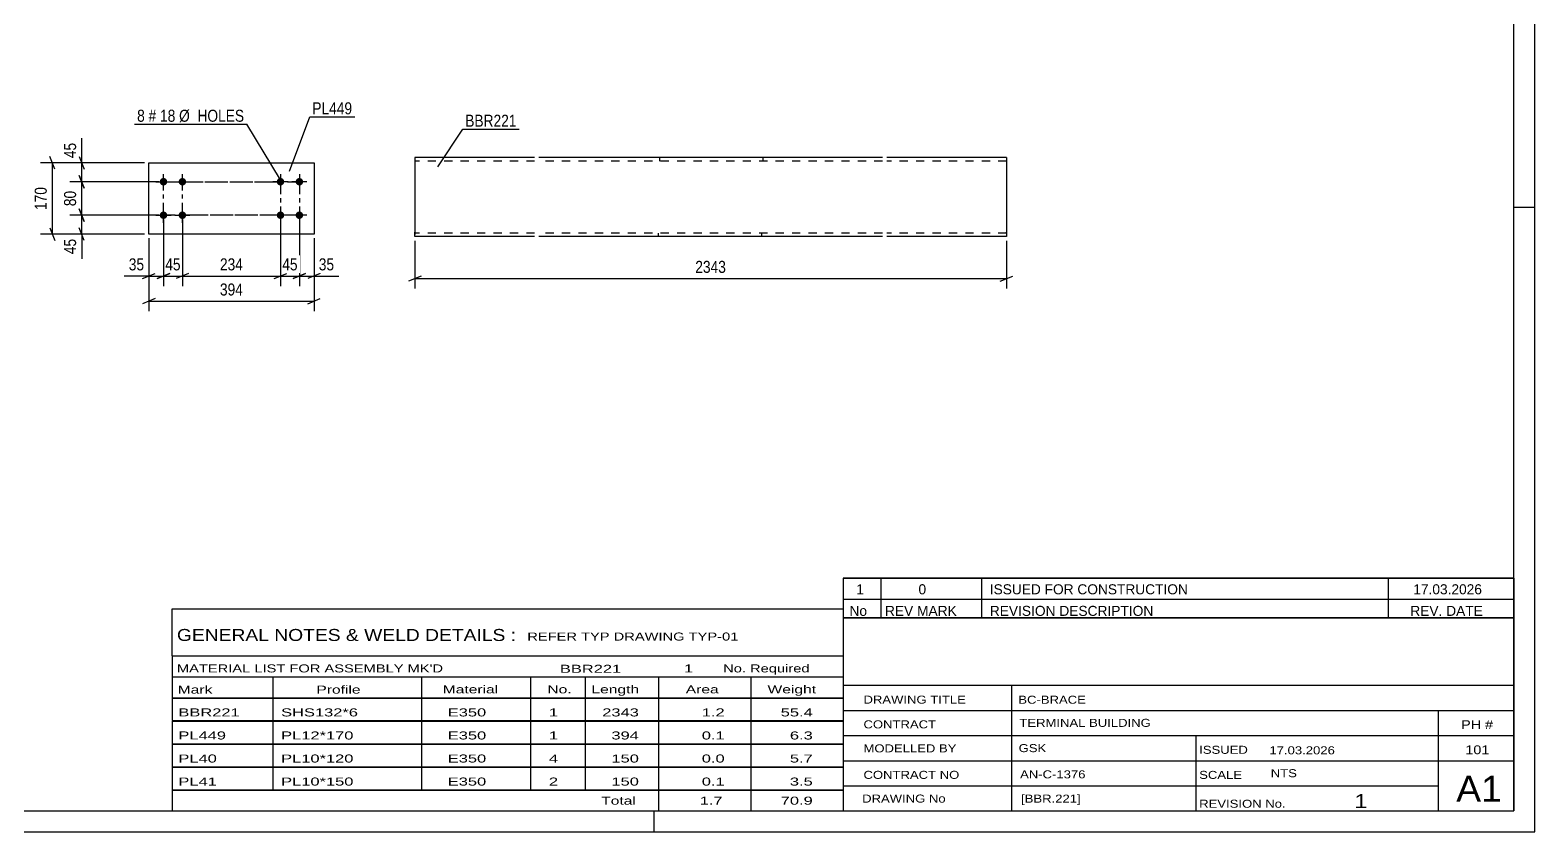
# Model space of a CAD drawing. Header units: millimetres. Extents: x 0 to 594, y 0 to 420.
# Drawn here: x 235.1 to 594, y 0 to 191.3 of the extents above; entities that cross this region are included whole.
import ezdxf

# ---------------------------------------------------------------- set-up
doc = ezdxf.new("R2010")
doc.units = ezdxf.units.MM
doc.linetypes.add('DXK_LINE_DOT2', pattern=[3.9198, 1.9599, -1.9599])
doc.linetypes.add('DXK_LINE_DOT3', pattern=[5.9187, 2.979, -0.9799, 0.9799, -0.9799])
doc.styles.add('Arial Narrow', font='ARIALN.TTF', dxfattribs={"height": 0.2})

# ---------------------------------------------------------------- blocks, each defined once
blk = doc.blocks.new('Unknown-581589972-1129')
at = {"color": 5, "linetype": 'Continuous'}
for p, q in [((594, 0), (594, 420)), ((589, 5), (589, 415)), ((594, 149), (589, 149)), ((5, 5), (589, 5)), ((384, 0), (384, 5)), ((0, 0), (594, 0))]:
    blk.add_line(p, q, dxfattribs=at)
blk = doc.blocks.new('Part-581589972-4136 - 4135')
at = {"color": 2, "linetype": 'Continuous'}
for p, q in [((263.45, 159.64), (302.85, 159.64)), ((263.45, 142.64), (263.45, 159.64)), ((302.85, 159.64), (302.85, 142.64)), ((302.85, 142.64), (263.45, 142.64))]:
    blk.add_line(p, q, dxfattribs=at)
blk = doc.blocks.new('Bolt-581589972-4137 - 4135')
at = {"linetype": 'Continuous'}
for points in [[(294.85, 154.24, -1), (294.85, 156.04, -1)], [(299.35, 154.24, -1), (299.35, 156.04, -1)], [(294.85, 146.24, -1), (294.85, 148.04, -1)], [(299.35, 146.24, -1), (299.35, 148.04, -1)]]:
    blk.add_hatch(color=1, dxfattribs=at).paths.add_polyline_path(points)
at = {"color": 1, "linetype": 'Continuous'}
for p, q in [((296.65, 155.14), (293.05, 155.14)), ((294.85, 156.94), (294.85, 153.34)), ((301.15, 155.14), (297.55, 155.14)), ((299.35, 156.94), (299.35, 153.34)), ((296.65, 147.14), (293.05, 147.14)), ((294.85, 148.94), (294.85, 145.34)), ((301.15, 147.14), (297.55, 147.14)), ((299.35, 148.94), (299.35, 145.34))]:
    blk.add_line(p, q, dxfattribs=at)
blk = doc.blocks.new('Bolt-581589972-4138 - 4135')
at = {"linetype": 'Continuous'}
for points in [[(266.95, 156.04, -1), (266.95, 154.24, -1)], [(271.45, 156.04, -1), (271.45, 154.24, -1)], [(266.95, 148.04, -1), (266.95, 146.24, -1)], [(271.45, 148.04, -1), (271.45, 146.24, -1)]]:
    blk.add_hatch(color=1, dxfattribs=at).paths.add_polyline_path(points)
at = {"color": 1, "linetype": 'Continuous'}
for p, q in [((265.15, 155.14), (268.75, 155.14)), ((266.95, 153.34), (266.95, 156.94)), ((269.65, 155.14), (273.25, 155.14)), ((271.45, 153.34), (271.45, 156.94)), ((265.15, 147.14), (268.75, 147.14)), ((266.95, 145.34), (266.95, 148.94)), ((269.65, 147.14), (273.25, 147.14)), ((271.45, 145.34), (271.45, 148.94))]:
    blk.add_line(p, q, dxfattribs=at)
blk = doc.blocks.new('Part-581589972-2433 - 2427')
at = {"color": 2, "linetype": 'Continuous'}
for p, q in [((355.44, 160.9), (326.87, 160.9)), ((326.87, 160.9), (326.87, 159.18)), ((326.87, 159.18), (326.87, 143.1)), ((438.41, 160.9), (356.44, 160.9)), ((467.98, 160.9), (439.41, 160.9)), ((467.98, 160.9), (467.98, 160.77)), ((467.98, 160.77), (467.98, 159.18)), ((467.98, 159.18), (467.98, 142.04)), ((326.87, 142.17), (326.87, 143.1)), ((326.87, 142.04), (326.87, 142.17)), ((355.44, 142.04), (326.87, 142.04)), ((438.41, 142.04), (356.44, 142.04)), ((467.98, 142.04), (439.41, 142.04))]:
    blk.add_line(p, q, dxfattribs=at)
at = {"color": 7, "linetype": 'DXK_LINE_DOT2'}
for p, q in [((355.44, 160.04), (326.87, 160.04)), ((438.41, 160.04), (356.44, 160.04)), ((385.25, 160.9), (385.25, 160.04)), ((409.84, 160.9), (409.84, 160.04)), ((467.98, 160.04), (439.41, 160.04)), ((467.98, 160.39), (467.98, 159.18)), ((326.87, 143.1), (326.87, 142.54)), ((326.87, 142.9), (326.87, 142.96)), ((355.44, 142.9), (326.87, 142.9)), ((438.41, 142.9), (356.44, 142.9)), ((385.01, 142.04), (385.01, 142.9)), ((409.6, 142.04), (409.6, 142.9)), ((467.98, 142.9), (439.41, 142.9)), ((467.98, 142.96), (467.98, 143.1)), ((467.98, 142.9), (467.98, 142.96)), ((467.98, 142.9), (467.98, 142.96))]:
    blk.add_line(p, q, dxfattribs=at)
blk = doc.blocks.new('Rectangle-581589972-4341 - 4135')
at = {"color": 1, "linetype": 'DXK_LINE_DOT3'}
blk.add_lwpolyline([(266.95, 155.14), (299.35, 155.14), (299.35, 147.14), (266.95, 147.14), (266.95, 155.14)], close=True, dxfattribs=at)
blk = doc.blocks.new('Rectangle-581589972-4351 - 4135')
at = {"color": 1, "linetype": 'DXK_LINE_DOT3'}
blk.add_lwpolyline([(271.45, 155.14), (294.85, 155.14), (294.85, 147.14), (271.45, 147.14), (271.45, 155.14)], close=True, dxfattribs=at)
blk = doc.blocks.new('StraightDimension-581589972-4146 - 4135')
at = {"color": 7, "linetype": 'Continuous'}
for p, q in [((299.35, 146.14), (299.35, 130.24)), ((302.85, 141.64), (302.85, 130.24)), ((297.85, 132.04), (300.85, 133.24)), ((304.35, 133.24), (301.35, 132.04)), ((299.35, 132.64), (302.85, 132.64))]:
    blk.add_line(p, q, dxfattribs=at)
at = {"color": 0}
blk.add_wipeout([(308.23, 133.39), (308.23, 137.59), (303.38, 137.59), (303.38, 133.39)], dxfattribs=at)
at = {"color": 7, "linetype": 'Continuous'}
blk.add_line((302.85, 132.64), (308.76, 132.64), dxfattribs=at)
blk.add_line((302.85, 132.64), (308.76, 132.64), dxfattribs=at)
at = {"color": 3, "style": 'Arial Narrow'}
blk.add_text('35', height=2.863, dxfattribs=at).set_placement((303.98, 133.99))
blk = doc.blocks.new('StraightDimension-581589972-4149 - 4135')
at = {"color": 7, "linetype": 'Continuous'}
for p, q in [((266.95, 146.14), (266.95, 130.24)), ((271.45, 146.14), (271.45, 130.24)), ((265.45, 132.04), (268.45, 133.24)), ((272.95, 133.24), (269.95, 132.04)), ((266.95, 132.64), (271.45, 132.64))]:
    blk.add_line(p, q, dxfattribs=at)
at = {"color": 0}
blk.add_wipeout([(271.63, 133.39), (271.63, 137.59), (266.77, 137.59), (266.77, 133.39)], dxfattribs=at)
at = {"color": 3, "style": 'Arial Narrow'}
blk.add_text('45', height=2.863, dxfattribs=at).set_placement((267.37, 133.99))
blk = doc.blocks.new('StraightDimension-581589972-4147 - 4135')
at = {"color": 7, "linetype": 'Continuous'}
for p, q in [((294.85, 146.14), (294.85, 130.24)), ((299.35, 146.14), (299.35, 130.24)), ((293.35, 132.04), (296.35, 133.24)), ((300.85, 133.24), (297.85, 132.04)), ((294.85, 132.64), (299.35, 132.64))]:
    blk.add_line(p, q, dxfattribs=at)
at = {"color": 0}
blk.add_wipeout([(299.53, 133.39), (299.53, 137.59), (294.67, 137.59), (294.67, 133.39)], dxfattribs=at)
at = {"color": 3, "style": 'Arial Narrow'}
blk.add_text('45', height=2.863, dxfattribs=at).set_placement((295.27, 133.99))
blk = doc.blocks.new('StraightDimension-581589972-4148 - 4135')
at = {"color": 7, "linetype": 'Continuous'}
for p, q in [((271.45, 146.14), (271.45, 130.24)), ((294.85, 146.14), (294.85, 130.24)), ((272.95, 133.24), (269.95, 132.04)), ((293.35, 132.04), (296.35, 133.24)), ((271.45, 132.64), (294.85, 132.64))]:
    blk.add_line(p, q, dxfattribs=at)
at = {"color": 0}
blk.add_wipeout([(286.49, 133.39), (286.49, 137.59), (279.81, 137.59), (279.81, 133.39)], dxfattribs=at)
at = {"color": 3, "style": 'Arial Narrow'}
blk.add_text('234', height=2.863, dxfattribs=at).set_placement((280.41, 133.99))
blk = doc.blocks.new('StraightDimension-581589972-4150 - 4135')
at = {"color": 7, "linetype": 'Continuous'}
for p, q in [((266.95, 146.14), (266.95, 130.24)), ((263.45, 141.64), (263.45, 130.24)), ((261.95, 132.04), (264.95, 133.24)), ((268.45, 133.24), (265.45, 132.04)), ((263.45, 132.64), (266.95, 132.64))]:
    blk.add_line(p, q, dxfattribs=at)
at = {"color": 0}
blk.add_wipeout([(262.93, 133.39), (262.93, 137.59), (258.07, 137.59), (258.07, 133.39)], dxfattribs=at)
at = {"color": 7, "linetype": 'Continuous'}
blk.add_line((263.45, 132.64), (257.54, 132.64), dxfattribs=at)
blk.add_line((263.45, 132.64), (257.54, 132.64), dxfattribs=at)
at = {"color": 3, "style": 'Arial Narrow'}
blk.add_text('35', height=2.863, dxfattribs=at).set_placement((258.67, 133.99))
blk = doc.blocks.new('StraightDimension-581589972-4166 - 4135')
at = {"color": 7, "linetype": 'Continuous'}
for p, q in [((263.45, 141.64), (263.45, 124.24)), ((302.85, 141.64), (302.85, 124.24)), ((264.95, 127.24), (261.95, 126.04)), ((263.45, 126.64), (302.85, 126.64)), ((301.35, 126.04), (304.35, 127.24))]:
    blk.add_line(p, q, dxfattribs=at)
at = {"color": 0}
blk.add_wipeout([(286.49, 127.39), (286.49, 131.59), (279.81, 131.59), (279.81, 127.39)], dxfattribs=at)
at = {"color": 3, "style": 'Arial Narrow'}
blk.add_text('394', height=2.863, dxfattribs=at).set_placement((280.41, 127.99))
blk = doc.blocks.new('StraightDimension-581589972-4170 - 4135')
at = {"color": 7, "linetype": 'Continuous'}
for p, q in [((262.45, 159.64), (244.6, 159.64)), ((246.85, 161.14), (248.05, 158.14)), ((247.45, 155.14), (247.45, 159.64)), ((265.95, 155.14), (244.6, 155.14)), ((248.05, 153.64), (246.85, 156.64))]:
    blk.add_line(p, q, dxfattribs=at)
at = {"color": 0}
blk.add_wipeout([(246.7, 165.02), (242.5, 165.02), (242.5, 160.16), (246.7, 160.16)], dxfattribs=at)
at = {"color": 7, "linetype": 'Continuous'}
blk.add_line((247.45, 159.64), (247.45, 165.54), dxfattribs=at)
blk.add_line((247.45, 159.64), (247.45, 165.54), dxfattribs=at)
at = {"color": 3, "style": 'Arial Narrow'}
blk.add_text('45', height=2.863, rotation=90.0002, dxfattribs=at).set_placement((246.1, 160.76))
blk = doc.blocks.new('StraightDimension-581589972-4171 - 4135')
at = {"color": 7, "linetype": 'Continuous'}
for p, q in [((265.95, 155.14), (244.6, 155.14)), ((246.85, 156.64), (248.05, 153.64)), ((247.45, 147.14), (247.45, 155.14)), ((265.95, 147.14), (244.6, 147.14)), ((248.05, 145.64), (246.85, 148.64))]:
    blk.add_line(p, q, dxfattribs=at)
at = {"color": 0}
blk.add_wipeout([(246.7, 153.56), (242.5, 153.56), (242.5, 148.71), (246.7, 148.71)], dxfattribs=at)
at = {"color": 3, "style": 'Arial Narrow'}
blk.add_text('80', height=2.863, rotation=90.0002, dxfattribs=at).set_placement((246.1, 149.31))
blk = doc.blocks.new('StraightDimension-581589972-4172 - 4135')
at = {"color": 7, "linetype": 'Continuous'}
for p, q in [((265.95, 147.14), (244.6, 147.14)), ((246.85, 148.64), (248.05, 145.64)), ((247.45, 142.64), (247.45, 147.14)), ((248.05, 141.14), (246.85, 144.14)), ((262.45, 142.64), (244.6, 142.64))]:
    blk.add_line(p, q, dxfattribs=at)
at = {"color": 0}
blk.add_wipeout([(246.7, 142.11), (242.5, 142.11), (242.5, 137.25), (246.7, 137.25)], dxfattribs=at)
at = {"color": 7, "linetype": 'Continuous'}
blk.add_line((247.45, 142.64), (247.45, 136.73), dxfattribs=at)
blk.add_line((247.45, 142.64), (247.45, 136.73), dxfattribs=at)
at = {"color": 3, "style": 'Arial Narrow'}
blk.add_text('45', height=2.863, rotation=90.0002, dxfattribs=at).set_placement((246.1, 137.85))
blk = doc.blocks.new('StraightDimension-581589972-4186 - 4135')
at = {"color": 7, "linetype": 'Continuous'}
for p, q in [((262.45, 159.64), (237.6, 159.64)), ((241.05, 158.14), (239.85, 161.14)), ((240.45, 142.64), (240.45, 159.64)), ((239.85, 144.14), (241.05, 141.14)), ((262.45, 142.64), (237.6, 142.64))]:
    blk.add_line(p, q, dxfattribs=at)
at = {"color": 0}
blk.add_wipeout([(239.7, 154.48), (235.5, 154.48), (235.5, 147.79), (239.7, 147.79)], dxfattribs=at)
at = {"color": 3, "style": 'Arial Narrow'}
blk.add_text('170', height=2.863, rotation=90.0002, dxfattribs=at).set_placement((239.1, 148.39))
blk = doc.blocks.new('StraightDimension-581589972-2440 - 2427')
at = {"color": 7, "linetype": 'Continuous'}
for p, q in [((326.87, 141.04), (326.87, 129.64)), ((467.98, 141.04), (467.98, 129.64)), ((328.37, 132.64), (325.37, 131.44)), ((326.87, 132.04), (467.98, 132.04)), ((466.48, 131.44), (469.48, 132.64))]:
    blk.add_line(p, q, dxfattribs=at)
at = {"color": 0}
blk.add_wipeout([(401.68, 132.79), (401.68, 136.99), (393.17, 136.99), (393.17, 132.79)], dxfattribs=at)
at = {"color": 3, "style": 'Arial Narrow'}
blk.add_text('2343', height=2.863, dxfattribs=at).set_placement((393.77, 133.39))
blk = doc.blocks.new('Unknown-581589972-4446')
at = {"color": 7, "linetype": 'Continuous'}
for p, q in [((269, 53.25), (429, 53.25)), ((269, 42), (269, 53.25)), ((429, 53.25), (429, 42)), ((269, 42), (429, 42)), ((269, 42), (269, 37)), ((429, 42), (429, 37)), ((269, 37), (429, 37)), ((269, 37), (269, 32)), ((293, 37), (293, 32)), ((328.5, 37), (328.5, 32)), ((354.5, 37), (354.5, 32)), ((367.5, 37), (367.5, 32)), ((385, 37), (385, 32)), ((407, 37), (407, 32)), ((429, 37), (429, 32)), ((269, 32), (429, 32)), ((269, 31.95), (269, 26.55)), ((269, 31.95), (429, 31.95)), ((293, 32), (293, 26.5)), ((328.5, 32), (328.5, 26.5)), ((354.5, 32), (354.5, 26.5)), ((367.5, 32), (367.5, 26.5)), ((385, 32), (385, 26.5)), ((407, 32), (407, 26.5)), ((429, 31.95), (429, 26.55)), ((269, 26.55), (429, 26.55)), ((269, 26.45), (269, 21.05)), ((269, 26.45), (429, 26.45)), ((293, 26.5), (293, 21)), ((328.5, 26.5), (328.5, 21)), ((354.5, 26.5), (354.5, 21)), ((367.5, 26.5), (367.5, 21)), ((385, 26.5), (385, 21)), ((407, 26.5), (407, 21)), ((429, 26.45), (429, 21.05)), ((269, 21.05), (429, 21.05)), ((269, 20.95), (269, 15.55)), ((269, 20.95), (429, 20.95)), ((293, 21), (293, 15.5)), ((328.5, 21), (328.5, 15.5)), ((354.5, 21), (354.5, 15.5)), ((367.5, 21), (367.5, 15.5)), ((385, 21), (385, 15.5)), ((407, 21), (407, 15.5)), ((429, 20.95), (429, 15.55)), ((269, 15.55), (429, 15.55)), ((269, 15.45), (269, 10.05)), ((269, 15.45), (429, 15.45)), ((293, 15.5), (293, 10)), ((328.5, 15.5), (328.5, 10)), ((354.5, 15.5), (354.5, 10)), ((367.5, 15.5), (367.5, 10)), ((385, 15.5), (385, 10)), ((407, 15.5), (407, 10)), ((429, 15.45), (429, 10.05)), ((269, 10.05), (429, 10.05)), ((269, 10), (429, 10)), ((269, 10), (269, 5)), ((385, 10), (385, 5)), ((407, 10), (407, 5)), ((429, 10), (429, 5)), ((269, 5), (429, 5))]:
    blk.add_line(p, q, dxfattribs=at)
at = {"color": 7, "style": 'Arial Narrow'}
for s, height, width, p in [('GENERAL NOTES & WELD DETAILS :', 2.8633, 1.4, (270.15, 45.56)), ('REFER TYP DRAWING TYP-01', 1.9089, 1.6, (353.7, 45.66)), ("MATERIAL LIST FOR ASSEMBLY MK'D", 1.9089, 1.6, (270.15, 38.06)), ('BBR221', 1.909, 1.794707, (361.48, 37.97)), ('1', 1.91, 1.794707, (391.08, 38.06)), ('No. Required', 1.9089, 1.6, (400.41, 38.06)), ('Mark', 1.909, 1.7, (270.34, 33)), ('Profile', 1.909, 1.7, (303.41, 33)), ('Material', 1.909, 1.7, (333.54, 33.06)), ('No.', 1.909, 1.7, (358.5, 33.06)), ('Length', 1.909, 1.7, (369, 33.06)), ('Area', 1.909, 1.7, (391.5, 33.06)), ('Weight', 1.909, 1.7, (411, 33.06))]:
    blk.add_text(s, height=height, dxfattribs=dict(at, width=width)).set_placement(p)
at = {"color": 7, "linetype": 'Continuous', "style": 'Arial Narrow'}
for s, height, width, p in [('BBR221', 1.909, 1.794707, (270.5, 27.56)), ('SHS132*6', 1.909, 1.794707, (295, 27.56)), ('E350', 1.909, 1.794707, (334.74, 27.56)), ('1', 1.91, 1.794707, (358.86, 27.56)), ('2343', 1.909, 1.794707, (371.58, 27.56)), ('1.2', 1.909, 1.794707, (395.32, 27.56)), ('55.4', 1.909, 1.794707, (414.14, 27.56)), ('PL449', 1.909, 1.794707, (270.5, 22.06)), ('PL12*170', 1.909, 1.794707, (295, 22.06)), ('E350', 1.909, 1.794707, (334.74, 22.06)), ('1', 1.91, 1.794707, (358.86, 22.06)), ('394', 1.909, 1.794707, (373.77, 22.06)), ('0.1', 1.909, 1.794707, (395.32, 22.06)), ('6.3', 1.909, 1.794707, (416.33, 22.06)), ('PL40', 1.909, 1.794707, (270.5, 16.56)), ('PL10*120', 1.909, 1.794707, (295, 16.56)), ('E350', 1.909, 1.794707, (334.74, 16.56)), ('4', 1.91, 1.794707, (358.86, 16.56)), ('150', 1.909, 1.794707, (373.77, 16.56)), ('0.0', 1.909, 1.794707, (395.32, 16.56)), ('5.7', 1.909, 1.794707, (416.33, 16.56)), ('PL41', 1.909, 1.794707, (270.5, 11.06)), ('PL10*150', 1.909, 1.794707, (295, 11.06)), ('E350', 1.909, 1.794707, (334.74, 11.06)), ('2', 1.91, 1.794707, (358.86, 11.06)), ('150', 1.909, 1.794707, (373.77, 11.06)), ('0.1', 1.909, 1.794707, (395.32, 11.06)), ('3.5', 1.909, 1.794707, (416.33, 11.06)), ('Total', 1.909, 1.7, (371.33, 6.5)), ('1.7', 1.909, 1.794707, (394.83, 6.5)), ('70.9', 1.909, 1.794707, (414.14, 6.5))]:
    blk.add_text(s, height=height, dxfattribs=dict(at, width=width)).set_placement(p)
blk = doc.blocks.new('Unknown-581589972-4444')
at = {"color": 7, "linetype": 'Continuous'}
for p, q in [((429, 51.05), (429, 5)), ((429, 51.05), (589, 51.05)), ((589, 51), (589, 5)), ((429, 35), (589, 35)), ((469.14, 35), (469.14, 5)), ((429, 29), (589, 29)), ((571, 5.05), (571, 29.05)), ((429, 23), (589, 23)), ((513.14, 23), (513.14, 5)), ((429, 17), (589, 17)), ((429, 11), (571, 11)), ((429, 5), (589, 5))]:
    blk.add_line(p, q, dxfattribs=at)
at = {"color": 7, "style": 'Arial Narrow'}
for s, height, width, p in [('DRAWING TITLE', 1.9089, 1.425378, (433.88, 30.61)), ('BC-BRACE', 1.909, 1.425378, (470.81, 30.59)), ('CONTRACT', 1.909, 1.425378, (433.88, 24.71)), ('TERMINAL BUILDING', 1.9089, 1.425378, (471.06, 25.07)), ('MODELLED BY', 1.9089, 1.425378, (433.88, 18.98)), ('GSK', 1.909, 1.425378, (470.88, 19.04)), ('ISSUED', 1.909, 1.425378, (513.94, 18.64)), ('17.03.2026', 1.909, 1.425378, (530.69, 18.52)), ('CONTRACT NO', 1.9089, 1.425378, (433.88, 12.66)), ('AN-C-1376', 1.909, 1.425378, (471.23, 12.78)), ('SCALE', 1.909, 1.425378, (513.94, 12.65)), ('A1', 6.204, 1.25, (575.24, 7.2)), ('DRAWING No', 1.909, 1.425378, (433.56, 7)), ('[BBR.221]', 1.909, 1.425378, (471.46, 6.99)), ('REVISION No.', 1.9089, 1.425378, (513.94, 5.77)), ('1', 3.34, 1.5, (550.91, 5.68))]:
    blk.add_text(s, height=height, dxfattribs=dict(at, width=width)).set_placement(p)
at = {"color": 7, "linetype": 'Continuous', "style": 'Arial Narrow'}
for s, height, width, p in [('PH #', 2.1, 1.42538, (576.4, 24.55)), ('101', 2.1, 1.42538, (577.41, 18.55)), ('NTS', 1.909, 1.425378, (531, 13.05))]:
    blk.add_text(s, height=height, dxfattribs=dict(at, width=width)).set_placement(p)
blk = doc.blocks.new('Unknown-581589972-4445')
at = {"color": 7, "linetype": 'Continuous'}
for p, q in [((429, 60.55), (589, 60.55)), ((589, 60.55), (429, 60.55)), ((429, 60.55), (429, 55.55)), ((438, 60.55), (438, 55.55)), ((462, 60.55), (462, 55.55)), ((559, 60.55), (559, 55.55)), ((589, 60.55), (589, 55.55)), ((429, 55.55), (589, 55.55)), ((429, 55.55), (429, 51.05)), ((429, 55.55), (589, 55.55)), ((438, 55.55), (438, 51.05)), ((462, 55.55), (462, 51.05)), ((559, 55.55), (559, 51.05)), ((589, 55.55), (589, 51.05)), ((589, 51.05), (429, 51.05))]:
    blk.add_line(p, q, dxfattribs=at)
at = {"color": 7, "linetype": 'Continuous', "style": 'Arial Narrow'}
for s, height, width, p in [('1', 2.39, 1.196471, (432.16, 56.7)), ('0', 2.39, 1.196471, (447, 56.7)), ('ISSUED FOR CONSTRUCTION', 2.3861, 1.196471, (464, 56.7)), ('17.03.2026', 2.386, 1.196471, (565, 56.7)), ('No', 2.386, 1.2, (430.54, 51.55)), ('REV MARK', 2.386, 1.2, (439, 51.55)), ('REVISION DESCRIPTION', 2.3861, 1.2, (464, 51.55)), ('REV. DATE', 2.386, 1.2, (564.28, 51.55))]:
    blk.add_text(s, height=height, dxfattribs=dict(at, width=width)).set_placement(p)
blk = doc.blocks.new('MarkSet-581589972-4264 - 4135')
at = {"color": 0}
blk.add_wipeout([(262.49, 169.45), (262.49, 172.45), (260.66, 172.45), (260.66, 169.45)], dxfattribs=at)
blk.add_wipeout([(262.49, 169.45), (262.49, 172.45), (260.66, 172.45), (260.66, 169.45)], dxfattribs=at)
blk.add_wipeout([(265.22, 169.45), (265.22, 172.45), (263.39, 172.45), (263.39, 169.45)], dxfattribs=at)
blk.add_wipeout([(265.22, 169.45), (265.22, 172.45), (263.39, 172.45), (263.39, 169.45)], dxfattribs=at)
at = {"color": 3, "style": 'Arial Narrow'}
blk.add_text('8', height=2.86, dxfattribs=at).set_placement((260.66, 169.45))
at = {"color": 0}
blk.add_wipeout([(269.77, 169.45), (269.77, 172.45), (266.12, 172.45), (266.12, 169.45)], dxfattribs=at)
blk.add_wipeout([(269.77, 169.45), (269.77, 172.45), (266.12, 172.45), (266.12, 169.45)], dxfattribs=at)
at = {"color": 3, "style": 'Arial Narrow'}
blk.add_text('#', height=2.86, dxfattribs=at).set_placement((263.39, 169.45))
at = {"color": 0}
blk.add_wipeout([(286.2, 169.45), (286.2, 172.45), (270.67, 172.45), (270.67, 169.45)], dxfattribs=at)
blk.add_wipeout([(286.2, 169.45), (286.2, 172.45), (270.67, 172.45), (270.67, 169.45)], dxfattribs=at)
at = {"color": 7, "linetype": 'Continuous'}
for p in [(260.06, 168.85), (294.82, 155.57)]:
    blk.add_line(p, (286.8, 168.85), dxfattribs=at)
at = {"color": 3, "style": 'Arial Narrow'}
for s, p in [('18', (266.12, 169.45)), ('Ø  HOLES', (270.67, 169.45))]:
    blk.add_text(s, height=2.863, dxfattribs=at).set_placement(p)
blk = doc.blocks.new('Mark-581589972-4189 - 4135')
at = {"color": 0}
blk.add_wipeout([(311.94, 171.22), (311.94, 174.22), (302.44, 174.22), (302.44, 171.22)], dxfattribs=at)
blk.add_wipeout([(311.94, 171.22), (311.94, 174.22), (302.44, 174.22), (302.44, 171.22)], dxfattribs=at)
at = {"color": 30, "linetype": 'Continuous'}
for p, q in [((296.99, 157.65), (301.84, 170.62)), ((301.84, 170.62), (312.54, 170.62))]:
    blk.add_line(p, q, dxfattribs=at)
at = {"color": 3, "style": 'Arial Narrow'}
blk.add_text('PL449', height=2.863, dxfattribs=at).set_placement((302.44, 171.22))
blk = doc.blocks.new('Mark-581589972-2429 - 2427')
at = {"color": 0}
blk.add_wipeout([(351.15, 168.26), (351.15, 171.26), (338.91, 171.26), (338.91, 168.26)], dxfattribs=at)
blk.add_wipeout([(351.15, 168.26), (351.15, 171.26), (338.91, 171.26), (338.91, 168.26)], dxfattribs=at)
at = {"color": 30, "linetype": 'Continuous'}
for p, q in [((332.38, 158.69), (338.31, 167.66)), ((338.31, 167.66), (351.75, 167.66))]:
    blk.add_line(p, q, dxfattribs=at)
at = {"color": 3, "style": 'Arial Narrow'}
blk.add_text('BBR221', height=2.863, dxfattribs=at).set_placement((338.91, 168.26))

msp = doc.modelspace()

# ---------------------------------------------------------------- block references
for name in ['Unknown-581589972-1129', 'Part-581589972-4136 - 4135', 'Part-581589972-2433 - 2427', 'Bolt-581589972-4138 - 4135', 'Rectangle-581589972-4341 - 4135', 'Rectangle-581589972-4351 - 4135', 'Bolt-581589972-4137 - 4135', 'Unknown-581589972-4445', 'Unknown-581589972-4446', 'Unknown-581589972-4444']:
    msp.add_blockref(name, (0, 0))

# ---------------------------------------------------------------- next in the draw order: block references
for name in ['Mark-581589972-4189 - 4135', 'Mark-581589972-2429 - 2427', 'StraightDimension-581589972-4170 - 4135', 'StraightDimension-581589972-4149 - 4135', 'StraightDimension-581589972-4146 - 4135', 'StraightDimension-581589972-2440 - 2427']:
    msp.add_blockref(name, (0, 0))

# ---------------------------------------------------------------- next in the draw order: block references
msp.add_blockref('StraightDimension-581589972-4147 - 4135', (0, 0))

# ---------------------------------------------------------------- next in the draw order: block references
msp.add_blockref('StraightDimension-581589972-4148 - 4135', (0, 0))

# ---------------------------------------------------------------- next in the draw order: block references
msp.add_blockref('StraightDimension-581589972-4150 - 4135', (0, 0))

# ---------------------------------------------------------------- next in the draw order: block references
for name in ['StraightDimension-581589972-4171 - 4135', 'StraightDimension-581589972-4166 - 4135']:
    msp.add_blockref(name, (0, 0))

# ---------------------------------------------------------------- next in the draw order: block references
msp.add_blockref('StraightDimension-581589972-4172 - 4135', (0, 0))

# ---------------------------------------------------------------- next in the draw order: block references
msp.add_blockref('StraightDimension-581589972-4186 - 4135', (0, 0))

# ---------------------------------------------------------------- next in the draw order: block references
msp.add_blockref('MarkSet-581589972-4264 - 4135', (0, 0))

doc.saveas('drawing.dxf')
